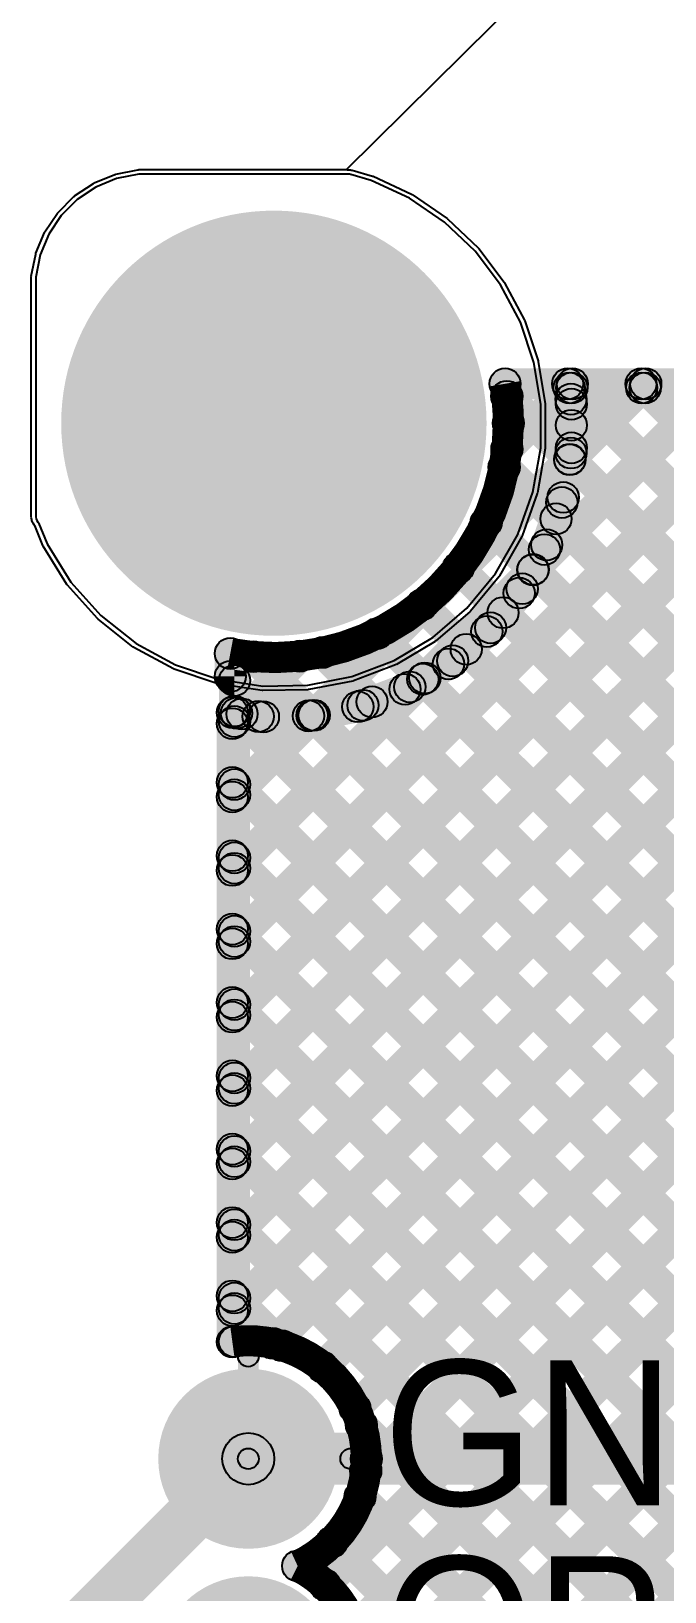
# Model space of a CAD drawing. Header units: millimetres. Extents: x 0 to 212, y 0 to 213.
# Drawn here: x -0.111 to 0.194, y 2.619 to 3.371 of the extents above; entities that cross this region are included whole.
import ezdxf

# ---------------------------------------------------------------- set-up
doc = ezdxf.new("R2010")
doc.units = ezdxf.units.MM
doc.header["$MEASUREMENT"] = 0
for name, color, linetype in [('BottomLayer', 5, 'Continuous'), ('BottomSolder', 6, 'Continuous'), ('PadHoleLayer', 156, 'Continuous'), ('TopLayer', 1, 'Continuous'), ('TopOverlay', 2, 'Continuous'), ('TopSolder', 216, 'Continuous'), ('ViaHoleLayer', 16, 'Continuous')]:
    doc.layers.add(name, color=color, linetype=linetype)

# ---------------------------------------------------------------- blocks, each defined once
blk = doc.blocks.new('HDR_M_1X3_B_7')
at = {"layer": 'BottomLayer'}
blk.add_hatch(color=5, dxfattribs=at).paths.add_polyline_path([(-0.13937, 0.03937), (-0.06063, 0.03937), (-0.06063, -0.03937), (-0.13937, -0.03937)])
h = blk.add_hatch(color=5, dxfattribs=at)
edge = h.paths.add_edge_path()
edge.add_arc((0, 0), 0.03937, 0, 360)
h = blk.add_hatch(color=5, dxfattribs=at)
edge = h.paths.add_edge_path()
edge.add_arc((0.1, 0), 0.03937, 0, 360)
at = {"layer": 'BottomSolder'}
blk.add_hatch(color=6, dxfattribs=at).paths.add_polyline_path([(-0.14337, 0.04337), (-0.05663, 0.04337), (-0.05663, -0.04337), (-0.14337, -0.04337)])
h = blk.add_hatch(color=6, dxfattribs=at)
edge = h.paths.add_edge_path()
edge.add_arc((0, 0), 0.04337, 0, 360)
h = blk.add_hatch(color=6, dxfattribs=at)
edge = h.paths.add_edge_path()
edge.add_arc((0.1, 0), 0.04337, 0, 360)
at = {"layer": 'PadHoleLayer'}
h = blk.add_hatch(color=156, dxfattribs=at)
edge = h.paths.add_edge_path()
edge.add_arc((-0.1, 0), 0.02008, 0, 360)
h = blk.add_hatch(color=156, dxfattribs=at)
edge = h.paths.add_edge_path()
edge.add_arc((0, 0), 0.02008, 0, 360)
h = blk.add_hatch(color=156, dxfattribs=at)
edge = h.paths.add_edge_path()
edge.add_arc((0.1, 0), 0.02008, 0, 360)
at = {"layer": 'TopLayer'}
blk.add_hatch(color=1, dxfattribs=at).paths.add_polyline_path([(-0.13937, 0.03937), (-0.06063, 0.03937), (-0.06063, -0.03937), (-0.13937, -0.03937)])
h = blk.add_hatch(color=1, dxfattribs=at)
edge = h.paths.add_edge_path()
edge.add_arc((0, 0), 0.03937, 0, 360)
h = blk.add_hatch(color=1, dxfattribs=at)
edge = h.paths.add_edge_path()
edge.add_arc((0.1, 0), 0.03937, 0, 360)
at = {"layer": 'TopSolder'}
blk.add_hatch(color=216, dxfattribs=at).paths.add_polyline_path([(-0.14337, 0.04337), (-0.05663, 0.04337), (-0.05663, -0.04337), (-0.14337, -0.04337)])
h = blk.add_hatch(color=216, dxfattribs=at)
edge = h.paths.add_edge_path()
edge.add_arc((0, 0), 0.04337, 0, 360)
h = blk.add_hatch(color=216, dxfattribs=at)
edge = h.paths.add_edge_path()
edge.add_arc((0.1, 0), 0.04337, 0, 360)

msp = doc.modelspace()

# ---------------------------------------------------------------- hatches: boundary and pattern name
at = {"layer": 'BottomLayer'}
h = msp.add_hatch(color=5, dxfattribs=at)
edge = h.paths.add_edge_path()
edge.add_arc((0.006, 3.182), 0.09843, 0, 360)
h = msp.add_hatch(color=5, dxfattribs=at)
edge = h.paths.add_edge_path()
edge.add_arc((0.00349, 3.262), 0.01181, 0, 360)
h = msp.add_hatch(color=5, dxfattribs=at)
edge = h.paths.add_edge_path()
edge.add_arc((-0.05234, 3.2368), 0.01181, 0, 360)
h = msp.add_hatch(color=5, dxfattribs=at)
edge = h.paths.add_edge_path()
edge.add_arc((0.0608, 3.24034), 0.01181, 0, 360)
for points in [[(-0.0077, 2.75011), (-0.0183, 2.76071), (0.42729, 3.2063), (0.43789, 3.1957)], [(-0.0077, 2.78546), (-0.0183, 2.79607), (0.39193, 3.2063), (0.40254, 3.1957)], [(-0.0077, 2.85617), (-0.0183, 2.86678), (0.32122, 3.2063), (0.33183, 3.1957)], [(-0.0077, 2.89153), (-0.0183, 2.90213), (0.28587, 3.2063), (0.29647, 3.1957)], [(-0.0077, 2.82082), (-0.0183, 2.83142), (0.35658, 3.2063), (0.36718, 3.1957)], [(-0.0077, 2.99759), (-0.0183, 3.0082), (0.1798, 3.2063), (0.19041, 3.1957)], [(-0.0077, 2.92688), (-0.0183, 2.93749), (0.25051, 3.2063), (0.26112, 3.1957)], [(-0.0077, 2.96224), (-0.0183, 2.97284), (0.21516, 3.2063), (0.22576, 3.1957)], [(0.01086, 2.73331), (0.00026, 2.74392), (0.46264, 3.2063), (0.47325, 3.1957)], [(0.03478, 2.72187), (0.02418, 2.73248), (0.498, 3.2063), (0.50861, 3.1957)], [(0.12353, 3.16418), (0.11293, 3.17478), (0.14445, 3.2063), (0.15505, 3.1957)], [(0.11732, 3.1935), (0.11732, 3.2085), (0.50572, 3.2085), (0.50572, 3.1935)], [(0.14218, 3.1957), (0.15279, 3.2063), (0.56696, 2.79214), (0.55635, 2.78153)], [(0.17754, 3.1957), (0.18815, 3.2063), (0.58463, 2.80982), (0.57403, 2.79921)], [(0.11288, 3.18965), (0.12348, 3.20026), (0.54928, 2.77446), (0.53867, 2.76386)], [(0.05035, 2.70208), (0.03974, 2.71269), (0.50865, 3.1816), (0.51926, 3.17099)], [(0.04982, 2.59549), (0.03921, 2.6061), (0.60899, 3.17588), (0.6196, 3.16527)], [(0.06509, 2.5047), (0.05449, 2.5153), (0.71387, 3.17469), (0.72447, 3.16408)], [(0.11162, 3.15555), (0.12223, 3.16615), (0.5316, 2.75678), (0.52099, 2.74618)], [(0.04994, 2.56025), (0.03933, 2.57086), (0.62829, 3.15982), (0.6389, 3.14921)], [(0.05555, 2.67193), (0.04494, 2.68254), (0.52659, 3.16418), (0.53719, 3.15358)], [(0.10045, 2.5047), (0.08984, 2.5153), (0.73475, 3.16022), (0.74536, 3.14961)], [(0.0359, 2.61692), (0.02529, 2.62753), (0.55438, 3.15661), (0.56498, 3.14601)], [(0.05284, 2.5278), (0.04223, 2.53841), (0.65754, 3.15372), (0.66815, 3.14311)], [(0.10298, 3.12884), (0.11359, 3.13944), (0.51392, 2.73911), (0.50332, 2.7285)], [(0.08951, 3.10695), (0.10012, 3.11756), (0.49625, 2.72143), (0.48564, 2.71082)], [(0.07199, 3.08912), (0.08259, 3.09973), (0.47857, 2.70375), (0.46796, 2.69314)], [(0.05043, 3.07532), (0.06104, 3.08592), (0.46089, 2.68607), (0.45028, 2.67547)], [(0.02416, 3.06624), (0.03477, 3.07684), (0.44321, 2.6684), (0.43261, 2.65779)], [(-0.0075, 3.06), (-0.0225, 3.06), (-0.0225, 3.07104), (-0.0075, 3.07104)], [(-0.0077, 3.03295), (-0.0183, 3.04355), (0.01322, 3.07507), (0.02382, 3.06447)], [(-0.00916, 3.0642), (0.00144, 3.07481), (0.42553, 2.65072), (0.41493, 2.64011)], [(-0.0055, 2.73948), (-0.0205, 2.73948), (-0.0205, 3.058), (-0.0055, 3.058)], [(-0.0183, 3.03799), (-0.0077, 3.04859), (0.40786, 2.63304), (0.39725, 2.62243)], [(-0.0183, 3.00263), (-0.0077, 3.01324), (0.39018, 2.61536), (0.37957, 2.60476)], [(-0.0183, 2.96728), (-0.0077, 2.97788), (0.3725, 2.59769), (0.36189, 2.58708)], [(-0.0183, 2.93192), (-0.0077, 2.94253), (0.35482, 2.58001), (0.34422, 2.5694)], [(-0.0183, 2.89657), (-0.0077, 2.90717), (0.33715, 2.56233), (0.32654, 2.55172)], [(-0.0183, 2.86121), (-0.0077, 2.87182), (0.31947, 2.54465), (0.30886, 2.53405)], [(-0.0183, 2.82586), (-0.0077, 2.83646), (0.30179, 2.52697), (0.29118, 2.51637)], [(-0.0183, 2.7905), (-0.0077, 2.80111), (0.27811, 2.5153), (0.2675, 2.5047)], [(-0.0183, 2.75515), (-0.0077, 2.76575), (0.01527, 2.74279), (0.00466, 2.73218)], [(-0.00133, 2.683), (-0.01133, 2.683), (-0.01133, 2.73237), (-0.00133, 2.73237)], [(0.04285, 2.69399), (0.05346, 2.7046), (0.24275, 2.5153), (0.23214, 2.5047)], [(-0.00633, 2.6705), (-0.00633, 2.6955), (0.391, 2.6955), (0.391, 2.6705)], [(-0.08116, 2.59049), (-0.09884, 2.60817), (-0.01517, 2.69184), (0.00251, 2.67416)], [(-0.00633, 2.678), (-0.00633, 2.688), (0.04304, 2.688), (0.04304, 2.678)], [(0.04218, 2.65931), (0.05279, 2.66991), (0.2074, 2.5153), (0.19679, 2.5047)], [(0.02861, 2.63752), (0.03922, 2.64812), (0.17204, 2.5153), (0.16143, 2.5047)]]:
    msp.add_hatch(color=5, dxfattribs=at).paths.add_polyline_path(points)
h = msp.add_hatch(color=5, dxfattribs=at)
edge = h.paths.add_edge_path()
edge.add_arc((0.11732, 3.201), 0.0075, 0, 360)
h = msp.add_hatch(color=5, dxfattribs=at)
edge = h.paths.add_edge_path()
edge.add_arc((0.11732, 3.201), 0.0075, 0, 360)
h = msp.add_hatch(color=5, dxfattribs=at)
edge = h.paths.add_edge_path()
edge.add_arc((0.14749, 3.201), 0.0075, 0, 360)
h = msp.add_hatch(color=5, dxfattribs=at)
edge = h.paths.add_edge_path()
edge.add_arc((0.14975, 3.201), 0.0075, 0, 360)
h = msp.add_hatch(color=5, dxfattribs=at)
edge = h.paths.add_edge_path()
edge.add_arc((0.18284, 3.201), 0.0075, 0, 360)
h = msp.add_hatch(color=5, dxfattribs=at)
edge = h.paths.add_edge_path()
edge.add_arc((0.1851, 3.201), 0.0075, 0, 360)
h = msp.add_hatch(color=5, dxfattribs=at)
edge = h.paths.add_edge_path()
edge.add_arc((0.086, 3.18451), 0.01181, 0, 360)
h = msp.add_hatch(color=5, dxfattribs=at)
edge = h.paths.add_edge_path()
edge.add_arc((0.11818, 3.19495), 0.0075, 0, 360)
h = msp.add_hatch(color=5, dxfattribs=at)
edge = h.paths.add_edge_path()
edge.add_arc((-0.074, 3.17949), 0.01181, 0, 360)
h = msp.add_hatch(color=5, dxfattribs=at)
edge = h.paths.add_edge_path()
edge.add_arc((0.11893, 3.182), 0.0075, 0, 360)
h = msp.add_hatch(color=5, dxfattribs=at)
edge = h.paths.add_edge_path()
edge.add_arc((0.11893, 3.182), 0.0075, 0, 360)
h = msp.add_hatch(color=5, dxfattribs=at)
edge = h.paths.add_edge_path()
edge.add_arc((0.11823, 3.16948), 0.0075, 0, 360)
h = msp.add_hatch(color=5, dxfattribs=at)
edge = h.paths.add_edge_path()
edge.add_arc((0.11693, 3.16085), 0.0075, 0, 360)
h = msp.add_hatch(color=5, dxfattribs=at)
edge = h.paths.add_edge_path()
edge.add_arc((0.06434, 3.1272), 0.01181, 0, 360)
h = msp.add_hatch(color=5, dxfattribs=at)
edge = h.paths.add_edge_path()
edge.add_arc((0.10828, 3.13414), 0.0075, 0, 360)
h = msp.add_hatch(color=5, dxfattribs=at)
edge = h.paths.add_edge_path()
edge.add_arc((-0.0488, 3.12366), 0.01181, 0, 360)
h = msp.add_hatch(color=5, dxfattribs=at)
edge = h.paths.add_edge_path()
edge.add_arc((0.00851, 3.102), 0.01181, 0, 360)
h = msp.add_hatch(color=5, dxfattribs=at)
edge = h.paths.add_edge_path()
edge.add_arc((0.09481, 3.11225), 0.0075, 0, 360)
h = msp.add_hatch(color=5, dxfattribs=at)
edge = h.paths.add_edge_path()
edge.add_arc((0.07729, 3.09442), 0.0075, 0, 360)
h = msp.add_hatch(color=5, dxfattribs=at)
edge = h.paths.add_edge_path()
edge.add_arc((0.05574, 3.08062), 0.0075, 0, 360)
h = msp.add_hatch(color=5, dxfattribs=at)
edge = h.paths.add_edge_path()
edge.add_arc((-0.015, 3.07104), 0.0075, 0, 360)
h = msp.add_hatch(color=5, dxfattribs=at)
edge = h.paths.add_edge_path()
edge.add_arc((-0.015, 3.07104), 0.0075, 0, 360)
h = msp.add_hatch(color=5, dxfattribs=at)
edge = h.paths.add_edge_path()
edge.add_arc((-0.00386, 3.06951), 0.0075, 0, 360)
h = msp.add_hatch(color=5, dxfattribs=at)
edge = h.paths.add_edge_path()
edge.add_arc((0.01852, 3.06977), 0.0075, 0, 360)
h = msp.add_hatch(color=5, dxfattribs=at)
edge = h.paths.add_edge_path()
edge.add_arc((0.02946, 3.07154), 0.0075, 0, 360)
h = msp.add_hatch(color=5, dxfattribs=at)
edge = h.paths.add_edge_path()
edge.add_arc((-0.015, 3.06), 0.0075, 0, 360)
h = msp.add_hatch(color=5, dxfattribs=at)
edge = h.paths.add_edge_path()
edge.add_arc((-0.015, 3.06), 0.0075, 0, 360)
h = msp.add_hatch(color=5, dxfattribs=at)
edge = h.paths.add_edge_path()
edge.add_arc((-0.013, 3.058), 0.0075, 0, 360)
h = msp.add_hatch(color=5, dxfattribs=at)
edge = h.paths.add_edge_path()
edge.add_arc((-0.013, 3.058), 0.0075, 0, 360)
h = msp.add_hatch(color=5, dxfattribs=at)
edge = h.paths.add_edge_path()
edge.add_arc((-0.013, 3.04329), 0.0075, 0, 360)
h = msp.add_hatch(color=5, dxfattribs=at)
edge = h.paths.add_edge_path()
edge.add_arc((-0.013, 3.03825), 0.0075, 0, 360)
h = msp.add_hatch(color=5, dxfattribs=at)
edge = h.paths.add_edge_path()
edge.add_arc((-0.013, 3.00794), 0.0075, 0, 360)
h = msp.add_hatch(color=5, dxfattribs=at)
edge = h.paths.add_edge_path()
edge.add_arc((-0.013, 3.0029), 0.0075, 0, 360)
h = msp.add_hatch(color=5, dxfattribs=at)
edge = h.paths.add_edge_path()
edge.add_arc((-0.013, 2.97258), 0.0075, 0, 360)
h = msp.add_hatch(color=5, dxfattribs=at)
edge = h.paths.add_edge_path()
edge.add_arc((-0.013, 2.96754), 0.0075, 0, 360)
h = msp.add_hatch(color=5, dxfattribs=at)
edge = h.paths.add_edge_path()
edge.add_arc((-0.013, 2.93722), 0.0075, 0, 360)
h = msp.add_hatch(color=5, dxfattribs=at)
edge = h.paths.add_edge_path()
edge.add_arc((-0.013, 2.93219), 0.0075, 0, 360)
h = msp.add_hatch(color=5, dxfattribs=at)
edge = h.paths.add_edge_path()
edge.add_arc((-0.013, 2.90187), 0.0075, 0, 360)
h = msp.add_hatch(color=5, dxfattribs=at)
edge = h.paths.add_edge_path()
edge.add_arc((-0.013, 2.89683), 0.0075, 0, 360)
h = msp.add_hatch(color=5, dxfattribs=at)
edge = h.paths.add_edge_path()
edge.add_arc((-0.013, 2.86651), 0.0075, 0, 360)
h = msp.add_hatch(color=5, dxfattribs=at)
edge = h.paths.add_edge_path()
edge.add_arc((-0.013, 2.86147), 0.0075, 0, 360)
h = msp.add_hatch(color=5, dxfattribs=at)
edge = h.paths.add_edge_path()
edge.add_arc((-0.013, 2.83116), 0.0075, 0, 360)
h = msp.add_hatch(color=5, dxfattribs=at)
edge = h.paths.add_edge_path()
edge.add_arc((-0.013, 2.82612), 0.0075, 0, 360)
h = msp.add_hatch(color=5, dxfattribs=at)
edge = h.paths.add_edge_path()
edge.add_arc((-0.013, 2.7958), 0.0075, 0, 360)
h = msp.add_hatch(color=5, dxfattribs=at)
edge = h.paths.add_edge_path()
edge.add_arc((-0.013, 2.79076), 0.0075, 0, 360)
h = msp.add_hatch(color=5, dxfattribs=at)
edge = h.paths.add_edge_path()
edge.add_arc((-0.013, 2.76045), 0.0075, 0, 360)
h = msp.add_hatch(color=5, dxfattribs=at)
edge = h.paths.add_edge_path()
edge.add_arc((-0.013, 2.75541), 0.0075, 0, 360)
h = msp.add_hatch(color=5, dxfattribs=at)
edge = h.paths.add_edge_path()
edge.add_arc((-0.013, 2.73948), 0.0075, 0, 360)
h = msp.add_hatch(color=5, dxfattribs=at)
edge = h.paths.add_edge_path()
edge.add_arc((-0.013, 2.73948), 0.0075, 0, 360)
h = msp.add_hatch(color=5, dxfattribs=at)
edge = h.paths.add_edge_path()
edge.add_arc((0.00556, 2.73861), 0.0075, 0, 360)
h = msp.add_hatch(color=5, dxfattribs=at)
edge = h.paths.add_edge_path()
edge.add_arc((0.00996, 2.73749), 0.0075, 0, 360)
h = msp.add_hatch(color=5, dxfattribs=at)
edge = h.paths.add_edge_path()
edge.add_arc((-0.00633, 2.73237), 0.005, 0, 360)
h = msp.add_hatch(color=5, dxfattribs=at)
edge = h.paths.add_edge_path()
edge.add_arc((0.02948, 2.72718), 0.0075, 0, 360)
h = msp.add_hatch(color=5, dxfattribs=at)
edge = h.paths.add_edge_path()
edge.add_arc((0.04504, 2.70739), 0.0075, 0, 360)
h = msp.add_hatch(color=5, dxfattribs=at)
edge = h.paths.add_edge_path()
edge.add_arc((0.04815, 2.69929), 0.0075, 0, 360)
h = msp.add_hatch(color=5, dxfattribs=at)
edge = h.paths.add_edge_path()
edge.add_arc((-0.00633, 2.683), 0.0125, 0, 360)
h = msp.add_hatch(color=5, dxfattribs=at)
edge = h.paths.add_edge_path()
edge.add_arc((-0.00633, 2.683), 0.0125, 0, 360)
h = msp.add_hatch(color=5, dxfattribs=at)
edge = h.paths.add_edge_path()
edge.add_arc((-0.00633, 2.683), 0.005, 0, 360)
h = msp.add_hatch(color=5, dxfattribs=at)
edge = h.paths.add_edge_path()
edge.add_arc((-0.00633, 2.683), 0.005, 0, 360)
h = msp.add_hatch(color=5, dxfattribs=at)
edge = h.paths.add_edge_path()
edge.add_arc((0.04304, 2.683), 0.005, 0, 360)
h = msp.add_hatch(color=5, dxfattribs=at)
edge = h.paths.add_edge_path()
edge.add_arc((0.05024, 2.67723), 0.0075, 0, 360)
h = msp.add_hatch(color=5, dxfattribs=at)
edge = h.paths.add_edge_path()
edge.add_arc((0.05054, 2.683), 0.0075, 0, 360)
h = msp.add_hatch(color=5, dxfattribs=at)
edge = h.paths.add_edge_path()
edge.add_arc((0.05054, 2.683), 0.0075, 0, 360)
h = msp.add_hatch(color=5, dxfattribs=at)
edge = h.paths.add_edge_path()
edge.add_arc((0.04748, 2.66461), 0.0075, 0, 360)
h = msp.add_hatch(color=5, dxfattribs=at)
edge = h.paths.add_edge_path()
edge.add_arc((0.03392, 2.64282), 0.0075, 0, 360)
h = msp.add_hatch(color=5, dxfattribs=at)
edge = h.paths.add_edge_path()
edge.add_arc((0.01744, 2.63134), 0.0075, 0, 360)
h = msp.add_hatch(color=5, dxfattribs=at)
edge = h.paths.add_edge_path()
edge.add_arc((0.01744, 2.63134), 0.0075, 0, 360)
h = msp.add_hatch(color=5, dxfattribs=at)
edge = h.paths.add_edge_path()
edge.add_arc((0.03059, 2.62222), 0.0075, 0, 360)
at = {"layer": 'BottomSolder'}
h = msp.add_hatch(color=6, dxfattribs=at)
edge = h.paths.add_edge_path()
edge.add_arc((0.006, 3.182), 0.10243, 0, 360)
at = {"layer": 'PadHoleLayer'}
h = msp.add_hatch(color=156, dxfattribs=at)
edge = h.paths.add_edge_path()
edge.add_arc((0.006, 3.182), 0.06102, 0, 360)
at = {"layer": 'TopLayer'}
h = msp.add_hatch(color=1, dxfattribs=at)
edge = h.paths.add_edge_path()
edge.add_arc((0.006, 3.182), 0.09843, 0, 360)
h = msp.add_hatch(color=1, dxfattribs=at)
edge = h.paths.add_edge_path()
edge.add_arc((0.00349, 3.262), 0.01181, 0, 360)
h = msp.add_hatch(color=1, dxfattribs=at)
edge = h.paths.add_edge_path()
edge.add_arc((-0.05234, 3.2368), 0.01181, 0, 360)
h = msp.add_hatch(color=1, dxfattribs=at)
edge = h.paths.add_edge_path()
edge.add_arc((0.0608, 3.24034), 0.01181, 0, 360)
for points in [[(-0.0087, 2.81982), (-0.0193, 2.83042), (0.35458, 3.2043), (0.36518, 3.1937)], [(-0.0087, 2.85517), (-0.0193, 2.86578), (0.31922, 3.2043), (0.32983, 3.1937)], [(-0.0087, 2.89053), (-0.0193, 2.90113), (0.28387, 3.2043), (0.29447, 3.1937)], [(-0.0087, 2.92588), (-0.0193, 2.93649), (0.24851, 3.2043), (0.25912, 3.1937)], [(-0.0087, 2.74911), (-0.0193, 2.75971), (0.42529, 3.2043), (0.43589, 3.1937)], [(-0.0087, 2.78446), (-0.0193, 2.79507), (0.38993, 3.2043), (0.40054, 3.1937)], [(0.01086, 2.73331), (0.00026, 2.74392), (0.46064, 3.2043), (0.47125, 3.1937)], [(0.03478, 2.72187), (0.02418, 2.73248), (0.496, 3.2043), (0.50661, 3.1937)], [(0.13603, 3.10597), (0.12542, 3.11657), (0.21316, 3.2043), (0.22376, 3.1937)], [(0.15381, 3.1591), (0.1432, 3.1697), (0.1778, 3.2043), (0.18841, 3.1937)], [(0.14418, 3.1937), (0.15479, 3.2043), (0.80246, 2.55664), (0.79185, 2.54603)], [(0.1482, 3.1915), (0.1482, 3.2065), (0.50591, 3.2065), (0.50591, 3.1915)], [(0.17954, 3.1937), (0.19015, 3.2043), (0.82013, 2.57432), (0.80953, 2.56371)], [(0.1408, 3.19779), (0.15561, 3.20021), (0.15649, 3.19478), (0.14169, 3.19236)], [(0.15679, 3.181), (0.14179, 3.181), (0.14179, 3.19119), (0.15679, 3.19119)], [(0.05035, 2.70208), (0.03974, 2.71269), (0.50865, 3.1816), (0.51926, 3.17099)], [(0.15679, 3.17016), (0.14179, 3.17016), (0.14179, 3.181), (0.15679, 3.181)], [(0.15274, 3.14498), (0.13796, 3.14755), (0.14168, 3.16891), (0.15646, 3.16634)], [(0.14324, 3.15929), (0.15384, 3.1699), (0.78478, 2.53896), (0.77417, 2.52836)], [(0.05555, 2.67193), (0.04494, 2.68254), (0.52659, 3.16418), (0.53719, 3.15358)], [(0.14443, 3.12087), (0.13032, 3.12594), (0.13764, 3.14634), (0.15176, 3.14127)], [(0.13656, 3.13061), (0.14717, 3.14122), (0.7671, 2.52128), (0.75649, 2.51068)], [(0.0359, 2.61692), (0.02529, 2.62753), (0.52712, 3.12936), (0.53773, 3.11876)], [(0.13212, 3.09854), (0.11908, 3.10595), (0.12979, 3.1248), (0.14283, 3.11738)], [(0.12558, 3.10624), (0.13619, 3.11684), (0.74942, 2.50361), (0.73882, 2.493)], [(0.11616, 3.07865), (0.10458, 3.08819), (0.11837, 3.10492), (0.12994, 3.09538)], [(0.05903, 2.6047), (0.04842, 2.6153), (0.52712, 3.09401), (0.53773, 3.0834)], [(0.11106, 3.0854), (0.12167, 3.096), (0.73175, 2.48593), (0.72114, 2.47532)], [(0.09702, 3.06179), (0.08725, 3.07317), (0.1037, 3.08729), (0.11347, 3.07591)], [(0.09334, 3.06777), (0.10395, 3.07837), (0.71407, 2.46825), (0.70346, 2.45764)], [(0.07528, 3.04846), (0.0676, 3.06135), (0.08623, 3.07244), (0.0939, 3.05955)], [(-0.0087, 2.96124), (-0.0193, 2.97184), (0.07337, 3.06452), (0.08398, 3.05391)], [(0.05157, 3.03906), (0.04622, 3.05308), (0.06647, 3.06081), (0.07182, 3.04679)], [(0.07241, 3.05334), (0.08302, 3.06395), (0.69639, 2.45057), (0.68578, 2.43997)], [(0.09438, 2.6047), (0.08377, 2.6153), (0.52943, 3.06096), (0.54004, 3.05035)], [(-0.0087, 3.03195), (-0.0193, 3.04255), (-0.01466, 3.04719), (-0.00406, 3.03659)], [(-0.0087, 2.99659), (-0.0193, 3.0072), (0.02007, 3.04657), (0.03068, 3.03596)], [(-0.01731, 3.03699), (-0.0067, 3.0476), (0.64336, 2.39754), (0.63275, 2.38693)], [(-0.01514, 3.03519), (-0.01286, 3.05002), (-0.00044, 3.04811), (-0.00271, 3.03328)], [(0.00111, 3.03303), (0.00081, 3.04802), (0.02249, 3.04846), (0.02279, 3.03346)], [(0.01911, 3.03593), (0.02972, 3.04654), (0.66103, 2.41522), (0.65043, 2.40461)], [(0.0266, 3.03387), (0.02374, 3.04859), (0.04502, 3.05273), (0.04788, 3.03801)], [(0.04796, 3.04243), (0.05857, 3.05304), (0.67871, 2.4329), (0.66811, 2.42229)], [(-0.0065, 2.73935), (-0.0215, 2.73935), (-0.0215, 3.0426), (-0.0065, 3.0426)], [(0.12974, 2.6047), (0.11913, 2.6153), (0.54582, 3.04199), (0.55643, 3.03139)], [(0.16509, 2.6047), (0.15449, 2.6153), (0.5635, 3.02432), (0.57411, 3.01371)], [(-0.0193, 3.00363), (-0.0087, 3.01424), (0.62568, 2.37986), (0.61507, 2.36926)], [(0.19566, 2.59991), (0.18505, 2.61051), (0.58118, 3.00664), (0.59178, 2.99603)], [(-0.0193, 2.96828), (-0.0087, 2.97888), (0.60986, 2.36033), (0.59925, 2.34972)], [(-0.0193, 2.93292), (-0.0087, 2.94353), (0.65551, 2.27932), (0.6449, 2.26871)], [(-0.0193, 2.89757), (-0.0087, 2.90817), (1.20864, 1.69083), (1.19804, 1.68022)], [(-0.0193, 2.86221), (-0.0087, 2.87282), (1.22797, 1.63615), (1.21737, 1.62554)], [(-0.0193, 2.82686), (-0.0087, 2.83746), (1.21425, 1.61451), (1.20365, 1.6039)], [(-0.0193, 2.7915), (-0.0087, 2.80211), (0.17811, 2.6153), (0.1675, 2.6047)], [(-0.0193, 2.75615), (-0.0087, 2.76675), (0.01527, 2.74279), (0.00466, 2.73218)], [(-0.00133, 2.683), (-0.01133, 2.683), (-0.01133, 2.73237), (-0.00133, 2.73237)], [(0.04285, 2.69399), (0.05346, 2.7046), (0.14275, 2.6153), (0.13214, 2.6047)], [(-0.00633, 2.678), (-0.00633, 2.688), (0.04304, 2.688), (0.04304, 2.678)], [(0.04218, 2.65931), (0.05279, 2.66991), (0.1074, 2.6153), (0.09679, 2.6047)], [(0.02861, 2.63752), (0.03922, 2.64812), (0.07204, 2.6153), (0.06143, 2.6047)]]:
    msp.add_hatch(color=1, dxfattribs=at).paths.add_polyline_path(points)
h = msp.add_hatch(color=1, dxfattribs=at)
edge = h.paths.add_edge_path()
edge.add_arc((0.1482, 3.199), 0.0075, 0, 360)
h = msp.add_hatch(color=1, dxfattribs=at)
edge = h.paths.add_edge_path()
edge.add_arc((0.1482, 3.199), 0.0075, 0, 360)
h = msp.add_hatch(color=1, dxfattribs=at)
edge = h.paths.add_edge_path()
edge.add_arc((0.14949, 3.199), 0.0075, 0, 360)
h = msp.add_hatch(color=1, dxfattribs=at)
edge = h.paths.add_edge_path()
edge.add_arc((0.1831, 3.199), 0.0075, 0, 360)
h = msp.add_hatch(color=1, dxfattribs=at)
edge = h.paths.add_edge_path()
edge.add_arc((0.18484, 3.199), 0.0075, 0, 360)
h = msp.add_hatch(color=1, dxfattribs=at)
edge = h.paths.add_edge_path()
edge.add_arc((0.086, 3.18451), 0.01181, 0, 360)
h = msp.add_hatch(color=1, dxfattribs=at)
edge = h.paths.add_edge_path()
edge.add_arc((0.14909, 3.19357), 0.0075, 0, 360)
h = msp.add_hatch(color=1, dxfattribs=at)
edge = h.paths.add_edge_path()
edge.add_arc((0.14929, 3.19119), 0.0075, 0, 360)
h = msp.add_hatch(color=1, dxfattribs=at)
edge = h.paths.add_edge_path()
edge.add_arc((-0.074, 3.17949), 0.01181, 0, 360)
h = msp.add_hatch(color=1, dxfattribs=at)
edge = h.paths.add_edge_path()
edge.add_arc((0.14929, 3.181), 0.0075, 0, 360)
h = msp.add_hatch(color=1, dxfattribs=at)
edge = h.paths.add_edge_path()
edge.add_arc((0.14929, 3.181), 0.0075, 0, 360)
h = msp.add_hatch(color=1, dxfattribs=at)
edge = h.paths.add_edge_path()
edge.add_arc((0.14907, 3.16763), 0.0075, 0, 360)
h = msp.add_hatch(color=1, dxfattribs=at)
edge = h.paths.add_edge_path()
edge.add_arc((0.14929, 3.17016), 0.0075, 0, 360)
h = msp.add_hatch(color=1, dxfattribs=at)
edge = h.paths.add_edge_path()
edge.add_arc((0.14851, 3.1644), 0.0075, 0, 360)
h = msp.add_hatch(color=1, dxfattribs=at)
edge = h.paths.add_edge_path()
edge.add_arc((0.14854, 3.16459), 0.0075, 0, 360)
h = msp.add_hatch(color=1, dxfattribs=at)
edge = h.paths.add_edge_path()
edge.add_arc((0.1447, 3.14381), 0.0075, 0, 360)
h = msp.add_hatch(color=1, dxfattribs=at)
edge = h.paths.add_edge_path()
edge.add_arc((0.14535, 3.14627), 0.0075, 0, 360)
h = msp.add_hatch(color=1, dxfattribs=at)
edge = h.paths.add_edge_path()
edge.add_arc((0.14187, 3.13591), 0.0075, 0, 360)
h = msp.add_hatch(color=1, dxfattribs=at)
edge = h.paths.add_edge_path()
edge.add_arc((0.06434, 3.1272), 0.01181, 0, 360)
h = msp.add_hatch(color=1, dxfattribs=at)
edge = h.paths.add_edge_path()
edge.add_arc((-0.0488, 3.12366), 0.01181, 0, 360)
h = msp.add_hatch(color=1, dxfattribs=at)
edge = h.paths.add_edge_path()
edge.add_arc((0.13631, 3.12109), 0.0075, 0, 360)
h = msp.add_hatch(color=1, dxfattribs=at)
edge = h.paths.add_edge_path()
edge.add_arc((0.13737, 3.1234), 0.0075, 0, 360)
h = msp.add_hatch(color=1, dxfattribs=at)
edge = h.paths.add_edge_path()
edge.add_arc((0.00851, 3.102), 0.01181, 0, 360)
h = msp.add_hatch(color=1, dxfattribs=at)
edge = h.paths.add_edge_path()
edge.add_arc((0.13073, 3.11127), 0.0075, 0, 360)
h = msp.add_hatch(color=1, dxfattribs=at)
edge = h.paths.add_edge_path()
edge.add_arc((0.13088, 3.11154), 0.0075, 0, 360)
h = msp.add_hatch(color=1, dxfattribs=at)
edge = h.paths.add_edge_path()
edge.add_arc((0.12415, 3.10015), 0.0075, 0, 360)
h = msp.add_hatch(color=1, dxfattribs=at)
edge = h.paths.add_edge_path()
edge.add_arc((0.1256, 3.10224), 0.0075, 0, 360)
h = msp.add_hatch(color=1, dxfattribs=at)
edge = h.paths.add_edge_path()
edge.add_arc((0.11637, 3.0907), 0.0075, 0, 360)
h = msp.add_hatch(color=1, dxfattribs=at)
edge = h.paths.add_edge_path()
edge.add_arc((0.11037, 3.08342), 0.0075, 0, 360)
h = msp.add_hatch(color=1, dxfattribs=at)
edge = h.paths.add_edge_path()
edge.add_arc((0.10859, 3.0816), 0.0075, 0, 360)
h = msp.add_hatch(color=1, dxfattribs=at)
edge = h.paths.add_edge_path()
edge.add_arc((0.09864, 3.07307), 0.0075, 0, 360)
h = msp.add_hatch(color=1, dxfattribs=at)
edge = h.paths.add_edge_path()
edge.add_arc((0.09007, 3.066), 0.0075, 0, 360)
h = msp.add_hatch(color=1, dxfattribs=at)
edge = h.paths.add_edge_path()
edge.add_arc((0.09213, 3.06748), 0.0075, 0, 360)
h = msp.add_hatch(color=1, dxfattribs=at)
edge = h.paths.add_edge_path()
edge.add_arc((0.06915, 3.0538), 0.0075, 0, 360)
h = msp.add_hatch(color=1, dxfattribs=at)
edge = h.paths.add_edge_path()
edge.add_arc((0.07144, 3.05491), 0.0075, 0, 360)
h = msp.add_hatch(color=1, dxfattribs=at)
edge = h.paths.add_edge_path()
edge.add_arc((0.07771, 3.05864), 0.0075, 0, 360)
h = msp.add_hatch(color=1, dxfattribs=at)
edge = h.paths.add_edge_path()
edge.add_arc((0.07868, 3.05922), 0.0075, 0, 360)
h = msp.add_hatch(color=1, dxfattribs=at)
edge = h.paths.add_edge_path()
edge.add_arc((0.0489, 3.04607), 0.0075, 0, 360)
h = msp.add_hatch(color=1, dxfattribs=at)
edge = h.paths.add_edge_path()
edge.add_arc((0.05326, 3.04774), 0.0075, 0, 360)
h = msp.add_hatch(color=1, dxfattribs=at)
edge = h.paths.add_edge_path()
edge.add_arc((-0.014, 3.0426), 0.0075, 0, 360)
h = msp.add_hatch(color=1, dxfattribs=at)
edge = h.paths.add_edge_path()
edge.add_arc((-0.014, 3.0426), 0.0075, 0, 360)
h = msp.add_hatch(color=1, dxfattribs=at)
edge = h.paths.add_edge_path()
edge.add_arc((-0.01201, 3.0423), 0.0075, 0, 360)
h = msp.add_hatch(color=1, dxfattribs=at)
edge = h.paths.add_edge_path()
edge.add_arc((-0.00936, 3.04189), 0.0075, 0, 360)
h = msp.add_hatch(color=1, dxfattribs=at)
edge = h.paths.add_edge_path()
edge.add_arc((-0.00158, 3.04069), 0.0075, 0, 360)
h = msp.add_hatch(color=1, dxfattribs=at)
edge = h.paths.add_edge_path()
edge.add_arc((0.00096, 3.04053), 0.0075, 0, 360)
h = msp.add_hatch(color=1, dxfattribs=at)
edge = h.paths.add_edge_path()
edge.add_arc((0.02264, 3.04096), 0.0075, 0, 360)
h = msp.add_hatch(color=1, dxfattribs=at)
edge = h.paths.add_edge_path()
edge.add_arc((0.02441, 3.04123), 0.0075, 0, 360)
h = msp.add_hatch(color=1, dxfattribs=at)
edge = h.paths.add_edge_path()
edge.add_arc((0.02517, 3.04123), 0.0075, 0, 360)
h = msp.add_hatch(color=1, dxfattribs=at)
edge = h.paths.add_edge_path()
edge.add_arc((0.02537, 3.04127), 0.0075, 0, 360)
h = msp.add_hatch(color=1, dxfattribs=at)
edge = h.paths.add_edge_path()
edge.add_arc((0.04645, 3.04537), 0.0075, 0, 360)
h = msp.add_hatch(color=1, dxfattribs=at)
edge = h.paths.add_edge_path()
edge.add_arc((-0.014, 3.03725), 0.0075, 0, 360)
h = msp.add_hatch(color=1, dxfattribs=at)
edge = h.paths.add_edge_path()
edge.add_arc((-0.014, 3.00894), 0.0075, 0, 360)
h = msp.add_hatch(color=1, dxfattribs=at)
edge = h.paths.add_edge_path()
edge.add_arc((-0.014, 3.0019), 0.0075, 0, 360)
h = msp.add_hatch(color=1, dxfattribs=at)
edge = h.paths.add_edge_path()
edge.add_arc((-0.014, 2.97358), 0.0075, 0, 360)
h = msp.add_hatch(color=1, dxfattribs=at)
edge = h.paths.add_edge_path()
edge.add_arc((-0.014, 2.96654), 0.0075, 0, 360)
h = msp.add_hatch(color=1, dxfattribs=at)
edge = h.paths.add_edge_path()
edge.add_arc((-0.014, 2.93822), 0.0075, 0, 360)
h = msp.add_hatch(color=1, dxfattribs=at)
edge = h.paths.add_edge_path()
edge.add_arc((-0.014, 2.93119), 0.0075, 0, 360)
h = msp.add_hatch(color=1, dxfattribs=at)
edge = h.paths.add_edge_path()
edge.add_arc((-0.014, 2.90287), 0.0075, 0, 360)
h = msp.add_hatch(color=1, dxfattribs=at)
edge = h.paths.add_edge_path()
edge.add_arc((-0.014, 2.89583), 0.0075, 0, 360)
h = msp.add_hatch(color=1, dxfattribs=at)
edge = h.paths.add_edge_path()
edge.add_arc((-0.014, 2.86751), 0.0075, 0, 360)
h = msp.add_hatch(color=1, dxfattribs=at)
edge = h.paths.add_edge_path()
edge.add_arc((-0.014, 2.86047), 0.0075, 0, 360)
h = msp.add_hatch(color=1, dxfattribs=at)
edge = h.paths.add_edge_path()
edge.add_arc((-0.014, 2.83216), 0.0075, 0, 360)
h = msp.add_hatch(color=1, dxfattribs=at)
edge = h.paths.add_edge_path()
edge.add_arc((-0.014, 2.82512), 0.0075, 0, 360)
h = msp.add_hatch(color=1, dxfattribs=at)
edge = h.paths.add_edge_path()
edge.add_arc((-0.014, 2.7968), 0.0075, 0, 360)
h = msp.add_hatch(color=1, dxfattribs=at)
edge = h.paths.add_edge_path()
edge.add_arc((-0.014, 2.78976), 0.0075, 0, 360)
h = msp.add_hatch(color=1, dxfattribs=at)
edge = h.paths.add_edge_path()
edge.add_arc((-0.014, 2.76145), 0.0075, 0, 360)
h = msp.add_hatch(color=1, dxfattribs=at)
edge = h.paths.add_edge_path()
edge.add_arc((-0.014, 2.75441), 0.0075, 0, 360)
h = msp.add_hatch(color=1, dxfattribs=at)
edge = h.paths.add_edge_path()
edge.add_arc((-0.014, 2.73935), 0.0075, 0, 360)
h = msp.add_hatch(color=1, dxfattribs=at)
edge = h.paths.add_edge_path()
edge.add_arc((-0.014, 2.73935), 0.0075, 0, 360)
h = msp.add_hatch(color=1, dxfattribs=at)
edge = h.paths.add_edge_path()
edge.add_arc((0.00556, 2.73861), 0.0075, 0, 360)
h = msp.add_hatch(color=1, dxfattribs=at)
edge = h.paths.add_edge_path()
edge.add_arc((0.00996, 2.73749), 0.0075, 0, 360)
h = msp.add_hatch(color=1, dxfattribs=at)
edge = h.paths.add_edge_path()
edge.add_arc((-0.00633, 2.73237), 0.005, 0, 360)
h = msp.add_hatch(color=1, dxfattribs=at)
edge = h.paths.add_edge_path()
edge.add_arc((0.02948, 2.72718), 0.0075, 0, 360)
h = msp.add_hatch(color=1, dxfattribs=at)
edge = h.paths.add_edge_path()
edge.add_arc((0.04504, 2.70739), 0.0075, 0, 360)
h = msp.add_hatch(color=1, dxfattribs=at)
edge = h.paths.add_edge_path()
edge.add_arc((0.04815, 2.69929), 0.0075, 0, 360)
h = msp.add_hatch(color=1, dxfattribs=at)
edge = h.paths.add_edge_path()
edge.add_arc((-0.00633, 2.683), 0.005, 0, 360)
h = msp.add_hatch(color=1, dxfattribs=at)
edge = h.paths.add_edge_path()
edge.add_arc((-0.00633, 2.683), 0.005, 0, 360)
h = msp.add_hatch(color=1, dxfattribs=at)
edge = h.paths.add_edge_path()
edge.add_arc((0.04304, 2.683), 0.005, 0, 360)
h = msp.add_hatch(color=1, dxfattribs=at)
edge = h.paths.add_edge_path()
edge.add_arc((0.05024, 2.67723), 0.0075, 0, 360)
h = msp.add_hatch(color=1, dxfattribs=at)
edge = h.paths.add_edge_path()
edge.add_arc((0.05054, 2.683), 0.0075, 0, 360)
h = msp.add_hatch(color=1, dxfattribs=at)
edge = h.paths.add_edge_path()
edge.add_arc((0.05054, 2.683), 0.0075, 0, 360)
h = msp.add_hatch(color=1, dxfattribs=at)
edge = h.paths.add_edge_path()
edge.add_arc((0.04748, 2.66461), 0.0075, 0, 360)
h = msp.add_hatch(color=1, dxfattribs=at)
edge = h.paths.add_edge_path()
edge.add_arc((0.03392, 2.64282), 0.0075, 0, 360)
h = msp.add_hatch(color=1, dxfattribs=at)
edge = h.paths.add_edge_path()
edge.add_arc((0.01744, 2.63134), 0.0075, 0, 360)
h = msp.add_hatch(color=1, dxfattribs=at)
edge = h.paths.add_edge_path()
edge.add_arc((0.01744, 2.63134), 0.0075, 0, 360)
h = msp.add_hatch(color=1, dxfattribs=at)
edge = h.paths.add_edge_path()
edge.add_arc((0.03059, 2.62222), 0.0075, 0, 360)
at = {"layer": 'TopSolder'}
h = msp.add_hatch(color=216, dxfattribs=at)
edge = h.paths.add_edge_path()
edge.add_arc((0.006, 3.182), 0.10243, 0, 360)
at = {"layer": 'ViaHoleLayer'}
h = msp.add_hatch(color=16, dxfattribs=at)
edge = h.paths.add_edge_path()
edge.add_arc((0.00349, 3.262), 0.00591, 0, 360)
h = msp.add_hatch(color=16, dxfattribs=at)
edge = h.paths.add_edge_path()
edge.add_arc((-0.05234, 3.2368), 0.00591, 0, 360)
h = msp.add_hatch(color=16, dxfattribs=at)
edge = h.paths.add_edge_path()
edge.add_arc((0.0608, 3.24034), 0.00591, 0, 360)
h = msp.add_hatch(color=16, dxfattribs=at)
edge = h.paths.add_edge_path()
edge.add_arc((0.086, 3.18451), 0.00591, 0, 360)
h = msp.add_hatch(color=16, dxfattribs=at)
edge = h.paths.add_edge_path()
edge.add_arc((-0.074, 3.17949), 0.00591, 0, 360)
h = msp.add_hatch(color=16, dxfattribs=at)
edge = h.paths.add_edge_path()
edge.add_arc((-0.0488, 3.12366), 0.00591, 0, 360)
h = msp.add_hatch(color=16, dxfattribs=at)
edge = h.paths.add_edge_path()
edge.add_arc((0.06434, 3.1272), 0.00591, 0, 360)
h = msp.add_hatch(color=16, dxfattribs=at)
edge = h.paths.add_edge_path()
edge.add_arc((0.00851, 3.102), 0.00591, 0, 360)

# ---------------------------------------------------------------- linework, layer by layer
at = {"layer": 'BottomLayer', "const_width": 0.015}
for points in [[(0.11732, 3.201, -0.042289), (0.11893, 3.182)], [(0.11893, 3.182, -0.470124), (-0.015, 3.07104)], [(-0.013, 3.058, -0.414214), (-0.015, 3.06)], [(-0.013, 2.73948, -0.449069), (0.05054, 2.683)], [(0.05054, 2.683, -0.292827), (0.01744, 2.63134)], [(0.01744, 2.63134, -0.285841), (0.04754, 2.583)]]:
    msp.add_lwpolyline(points, format="xyb", dxfattribs=at)
at = {"layer": 'BottomLayer'}
for centre, radius in [((0.11732, 3.201), 0.0075), ((0.11732, 3.201), 0.0075), ((0.14749, 3.201), 0.0075), ((0.14975, 3.201), 0.0075), ((0.18284, 3.201), 0.0075), ((0.1851, 3.201), 0.0075), ((0.11818, 3.19495), 0.0075), ((0.11893, 3.182), 0.0075), ((0.11893, 3.182), 0.0075), ((0.11823, 3.16948), 0.0075), ((0.11693, 3.16085), 0.0075), ((0.10828, 3.13414), 0.0075), ((0.09481, 3.11225), 0.0075), ((0.07729, 3.09442), 0.0075), ((0.05574, 3.08062), 0.0075), ((-0.015, 3.07104), 0.0075), ((-0.015, 3.07104), 0.0075), ((-0.00386, 3.06951), 0.0075), ((0.01852, 3.06977), 0.0075), ((0.02946, 3.07154), 0.0075), ((-0.015, 3.06), 0.0075), ((-0.015, 3.06), 0.0075), ((-0.013, 3.058), 0.0075), ((-0.013, 3.058), 0.0075), ((-0.013, 3.04329), 0.0075), ((-0.013, 3.03825), 0.0075), ((-0.013, 3.00794), 0.0075), ((-0.013, 3.0029), 0.0075), ((-0.013, 2.97258), 0.0075), ((-0.013, 2.96754), 0.0075), ((-0.013, 2.93722), 0.0075), ((-0.013, 2.93219), 0.0075), ((-0.013, 2.90187), 0.0075), ((-0.013, 2.89683), 0.0075), ((-0.013, 2.86651), 0.0075), ((-0.013, 2.86147), 0.0075), ((-0.013, 2.83116), 0.0075), ((-0.013, 2.82612), 0.0075), ((-0.013, 2.7958), 0.0075), ((-0.013, 2.79076), 0.0075), ((-0.013, 2.76045), 0.0075), ((-0.013, 2.75541), 0.0075), ((-0.013, 2.73948), 0.0075), ((-0.013, 2.73948), 0.0075), ((0.00556, 2.73861), 0.0075), ((0.00996, 2.73749), 0.0075), ((-0.00633, 2.73237), 0.005), ((0.02948, 2.72718), 0.0075), ((0.04504, 2.70739), 0.0075), ((0.04815, 2.69929), 0.0075), ((-0.00633, 2.683), 0.0125), ((-0.00633, 2.683), 0.0125), ((-0.00633, 2.683), 0.005), ((-0.00633, 2.683), 0.005), ((0.04304, 2.683), 0.005), ((0.05024, 2.67723), 0.0075), ((0.05054, 2.683), 0.0075), ((0.05054, 2.683), 0.0075), ((0.04748, 2.66461), 0.0075), ((0.03392, 2.64282), 0.0075), ((0.01744, 2.63134), 0.0075), ((0.01744, 2.63134), 0.0075), ((0.03059, 2.62222), 0.0075)]:
    msp.add_circle(centre, radius, dxfattribs=at)
at = {"layer": 'TopLayer'}
for p, q in [((-0.05911, 3.30202), (-0.06974, 3.2999)), ((-0.05369, 3.30202), (-0.05911, 3.30202)), ((0.04067, 3.30202), (-0.05369, 3.30202)), ((0.04076, 3.30202), (0.04067, 3.30202)), ((0.04067, 3.30202), (0.04067, 3.30202)), ((0.04093, 3.30201), (0.04076, 3.30202)), ((0.04111, 3.302), (0.04093, 3.30201)), ((0.04128, 3.30198), (0.04111, 3.302)), ((0.04137, 3.30197), (0.04128, 3.30198)), ((0.04158, 3.30198), (0.04137, 3.30197)), ((0.04137, 3.30197), (0.04137, 3.30197)), ((0.04201, 3.30197), (0.04158, 3.30198)), ((0.04244, 3.30193), (0.04201, 3.30197)), ((0.04286, 3.30185), (0.04244, 3.30193)), ((0.04307, 3.30179), (0.04286, 3.30185)), ((0.05287, 3.29902), (0.04307, 3.30179)), ((-0.07975, 3.29575), (-0.08876, 3.28973)), ((-0.06974, 3.2999), (-0.07975, 3.29575)), ((0.07133, 3.2904), (0.05287, 3.29902)), ((-0.08876, 3.28973), (-0.09642, 3.28207)), ((0.08816, 3.27892), (0.07133, 3.2904)), ((-0.09642, 3.28207), (-0.10244, 3.27306)), ((0.10292, 3.26487), (0.08816, 3.27892)), ((-0.10244, 3.27306), (-0.10659, 3.26305)), ((0.11521, 3.24862), (0.10292, 3.26487)), ((-0.10659, 3.26305), (-0.1087, 3.25242)), ((-0.1087, 3.25242), (-0.1087, 3.247)), ((0.12473, 3.23061), (0.11521, 3.24862)), ((-0.1087, 3.247), (-0.1087, 3.247)), ((-0.1087, 3.247), (-0.1087, 3.13736)), ((0.13122, 3.21129), (0.12473, 3.23061)), ((0.1345, 3.19119), (0.13122, 3.21129)), ((0.1345, 3.181), (0.1345, 3.19119)), ((0.1345, 3.17016), (0.1345, 3.181)), ((0.13078, 3.1488), (0.1345, 3.17016)), ((0.12346, 3.1284), (0.13078, 3.1488)), ((-0.1087, 3.13736), (-0.1087, 3.13689)), ((-0.1087, 3.13689), (-0.10853, 3.13595)), ((-0.10853, 3.13595), (-0.10817, 3.13507)), ((-0.10817, 3.13507), (-0.10766, 3.13426)), ((-0.10766, 3.13426), (-0.10734, 3.13392)), ((-0.10734, 3.13392), (-0.10327, 3.12387)), ((0.11275, 3.10955), (0.12346, 3.1284)), ((-0.10327, 3.12387), (-0.09181, 3.10547)), ((0.09896, 3.09282), (0.11275, 3.10955)), ((-0.09181, 3.10547), (-0.07737, 3.0893)), ((0.08251, 3.0787), (0.09896, 3.09282)), ((-0.07737, 3.0893), (-0.06036, 3.07585)), ((-0.06036, 3.07585), (-0.04131, 3.06551)), ((0.06388, 3.06761), (0.08251, 3.0787)), ((-0.04131, 3.06551), (-0.02076, 3.0586)), ((0.04362, 3.05988), (0.06388, 3.06761)), ((-0.02076, 3.0586), (0.00067, 3.05531)), ((0.00067, 3.05531), (0.02234, 3.05574)), ((0.02234, 3.05574), (0.04362, 3.05988))]:
    msp.add_line(p, q, dxfattribs=at)
at = {"layer": 'TopLayer', "const_width": 0.015}
for points in [[(-0.014, 2.73935, -0.454405), (0.05054, 2.683)], [(0.05054, 2.683, -0.292827), (0.01744, 2.63134)], [(0.01744, 2.63134, -0.148241), (0.04028, 2.61)]]:
    msp.add_lwpolyline(points, format="xyb", dxfattribs=at)
at = {"layer": 'TopLayer'}
for centre, radius in [((0.1482, 3.199), 0.0075), ((0.1482, 3.199), 0.0075), ((0.14949, 3.199), 0.0075), ((0.1831, 3.199), 0.0075), ((0.18484, 3.199), 0.0075), ((0.14909, 3.19357), 0.0075), ((0.14929, 3.19119), 0.0075), ((0.14929, 3.181), 0.0075), ((0.14929, 3.181), 0.0075), ((0.14907, 3.16763), 0.0075), ((0.14929, 3.17016), 0.0075), ((0.14851, 3.1644), 0.0075), ((0.14854, 3.16459), 0.0075), ((0.1447, 3.14381), 0.0075), ((0.14535, 3.14627), 0.0075), ((0.14187, 3.13591), 0.0075), ((0.13631, 3.12109), 0.0075), ((0.13737, 3.1234), 0.0075), ((0.13073, 3.11127), 0.0075), ((0.13088, 3.11154), 0.0075), ((0.12415, 3.10015), 0.0075), ((0.1256, 3.10224), 0.0075), ((0.11637, 3.0907), 0.0075), ((0.11037, 3.08342), 0.0075), ((0.10859, 3.0816), 0.0075), ((0.09864, 3.07307), 0.0075), ((0.09007, 3.066), 0.0075), ((0.09213, 3.06748), 0.0075), ((0.06915, 3.0538), 0.0075), ((0.07144, 3.05491), 0.0075), ((0.07771, 3.05864), 0.0075), ((0.07868, 3.05922), 0.0075), ((0.0489, 3.04607), 0.0075), ((0.05326, 3.04774), 0.0075), ((-0.014, 3.0426), 0.0075), ((-0.014, 3.0426), 0.0075), ((-0.01201, 3.0423), 0.0075), ((-0.00936, 3.04189), 0.0075), ((-0.00158, 3.04069), 0.0075), ((0.00096, 3.04053), 0.0075), ((0.02264, 3.04096), 0.0075), ((0.02441, 3.04123), 0.0075), ((0.02517, 3.04123), 0.0075), ((0.02537, 3.04127), 0.0075), ((0.04645, 3.04537), 0.0075), ((-0.014, 3.03725), 0.0075), ((-0.014, 3.00894), 0.0075), ((-0.014, 3.0019), 0.0075), ((-0.014, 2.97358), 0.0075), ((-0.014, 2.96654), 0.0075), ((-0.014, 2.93822), 0.0075), ((-0.014, 2.93119), 0.0075), ((-0.014, 2.90287), 0.0075), ((-0.014, 2.89583), 0.0075), ((-0.014, 2.86751), 0.0075), ((-0.014, 2.86047), 0.0075), ((-0.014, 2.83216), 0.0075), ((-0.014, 2.82512), 0.0075), ((-0.014, 2.7968), 0.0075), ((-0.014, 2.78976), 0.0075), ((-0.014, 2.76145), 0.0075), ((-0.014, 2.75441), 0.0075), ((-0.014, 2.73935), 0.0075), ((-0.014, 2.73935), 0.0075), ((0.00556, 2.73861), 0.0075), ((0.00996, 2.73749), 0.0075), ((-0.00633, 2.73237), 0.005), ((0.02948, 2.72718), 0.0075), ((0.04504, 2.70739), 0.0075), ((0.04815, 2.69929), 0.0075), ((-0.00633, 2.683), 0.005), ((-0.00633, 2.683), 0.005), ((0.04304, 2.683), 0.005), ((0.05024, 2.67723), 0.0075), ((0.05054, 2.683), 0.0075), ((0.05054, 2.683), 0.0075), ((0.04748, 2.66461), 0.0075), ((0.03392, 2.64282), 0.0075), ((0.01744, 2.63134), 0.0075), ((0.01744, 2.63134), 0.0075), ((0.03059, 2.62222), 0.0075)]:
    msp.add_circle(centre, radius, dxfattribs=at)
at = {"layer": 'TopSolder'}
for p, q in [((0.0408, 3.30416), (212.29836, 213.33436)), ((-0.08058, 3.29775), (-0.07057, 3.3019)), ((-0.07057, 3.3019), (-0.07034, 3.3019)), ((-0.07034, 3.3019), (-0.07016, 3.30202)), ((-0.07016, 3.30202), (-0.05953, 3.30414)), ((-0.05953, 3.30414), (-0.05931, 3.3041)), ((-0.05931, 3.3041), (-0.05911, 3.30418)), ((-0.05911, 3.30418), (0.04076, 3.30418)), ((0.04076, 3.30418), (0.0408, 3.30416)), ((0.0408, 3.30416), (0.04083, 3.30418)), ((0.04083, 3.30418), (0.04101, 3.30417)), ((0.04101, 3.30417), (0.04105, 3.30416)), ((0.04105, 3.30416), (0.04108, 3.30417)), ((0.04108, 3.30417), (0.04126, 3.30416)), ((0.04126, 3.30416), (0.0413, 3.30414)), ((0.0413, 3.30414), (0.04133, 3.30415)), ((0.04133, 3.30415), (0.04143, 3.30414)), ((0.04143, 3.30414), (0.04144, 3.30414)), ((0.04144, 3.30414), (0.04145, 3.30414)), ((0.04145, 3.30414), (0.04151, 3.30413)), ((0.04151, 3.30413), (0.04154, 3.30411)), ((0.04154, 3.30411), (0.04162, 3.30414)), ((0.04162, 3.30414), (0.04205, 3.30414)), ((0.04205, 3.30414), (0.04214, 3.3041)), ((0.04214, 3.3041), (0.04224, 3.30413)), ((0.04224, 3.30413), (0.04266, 3.30408)), ((0.04266, 3.30408), (0.04275, 3.30403)), ((0.04275, 3.30403), (0.04285, 3.30405)), ((0.04285, 3.30405), (0.04327, 3.30397)), ((0.04327, 3.30397), (0.04335, 3.30392)), ((0.04335, 3.30392), (0.04345, 3.30393)), ((0.04345, 3.30393), (0.04366, 3.30387)), ((0.04366, 3.30387), (0.04366, 3.30387)), ((0.04366, 3.30387), (0.05346, 3.30111)), ((-0.08996, 3.29153), (-0.08095, 3.29755)), ((-0.08095, 3.29755), (-0.08073, 3.2976)), ((-0.08073, 3.2976), (-0.08058, 3.29775)), ((0.05346, 3.30111), (0.0536, 3.30099)), ((0.0536, 3.30099), (0.05379, 3.30099)), ((0.05379, 3.30099), (0.07225, 3.29236)), ((-0.09795, 3.2836), (-0.09029, 3.29126)), ((-0.09029, 3.29126), (-0.09009, 3.29135)), ((-0.09009, 3.29135), (-0.08996, 3.29153)), ((0.07225, 3.29236), (0.07237, 3.29223)), ((0.07237, 3.29223), (0.07255, 3.29219)), ((0.07255, 3.29219), (0.08938, 3.28071)), ((-0.10424, 3.27426), (-0.09822, 3.28327)), ((-0.09822, 3.28327), (-0.09804, 3.2834)), ((-0.09804, 3.2834), (-0.09795, 3.2836)), ((0.08938, 3.28071), (0.08948, 3.28055)), ((0.08948, 3.28055), (0.08965, 3.28049)), ((0.08965, 3.28049), (0.10441, 3.26644)), ((-0.10859, 3.26388), (-0.10444, 3.27389)), ((-0.10444, 3.27389), (-0.10429, 3.27404)), ((-0.10429, 3.27404), (-0.10424, 3.27426)), ((-0.10871, 3.26347), (-0.10859, 3.26365)), ((-0.10859, 3.26365), (-0.10859, 3.26388)), ((0.10441, 3.26644), (0.10448, 3.26627)), ((0.10448, 3.26627), (0.10464, 3.26618)), ((0.10464, 3.26618), (0.11694, 3.24993)), ((-0.11083, 3.25284), (-0.10871, 3.26347)), ((-0.11087, 3.25242), (-0.11078, 3.25262)), ((-0.11087, 3.247), (-0.11087, 3.25242)), ((-0.11078, 3.25262), (-0.11083, 3.25284)), ((0.11694, 3.24993), (0.11699, 3.24975)), ((0.11699, 3.24975), (0.11713, 3.24964)), ((0.11713, 3.24964), (0.12664, 3.23162)), ((-0.11087, 3.13736), (-0.11087, 3.247)), ((0.12664, 3.23162), (0.12666, 3.23144)), ((0.12666, 3.23144), (0.12678, 3.2313)), ((0.12678, 3.2313), (0.13327, 3.21198)), ((0.13327, 3.21198), (0.13326, 3.2118)), ((0.13326, 3.2118), (0.13335, 3.21164)), ((0.13335, 3.21164), (0.13664, 3.19154)), ((0.13664, 3.19154), (0.1366, 3.19136)), ((0.1366, 3.19136), (0.13667, 3.19119)), ((0.13667, 3.19119), (0.13667, 3.181)), ((0.13667, 3.181), (0.13667, 3.17016)), ((0.13663, 3.16979), (0.13292, 3.14843)), ((0.13667, 3.17016), (0.13659, 3.16998)), ((0.13659, 3.16998), (0.13663, 3.16979)), ((0.13282, 3.14807), (0.1255, 3.12767)), ((0.13292, 3.14843), (0.13281, 3.14827)), ((0.13281, 3.14827), (0.13282, 3.14807)), ((-0.11087, 3.13689), (-0.11087, 3.13736)), ((-0.11079, 3.13669), (-0.11087, 3.13689)), ((-0.11083, 3.13648), (-0.11079, 3.13669)), ((-0.11065, 3.13554), (-0.11083, 3.13648)), ((-0.11053, 3.13536), (-0.11065, 3.13554)), ((-0.11054, 3.13515), (-0.11053, 3.13536)), ((-0.11019, 3.13427), (-0.11054, 3.13515)), ((-0.11004, 3.13411), (-0.11019, 3.13427)), ((-0.11, 3.1339), (-0.11004, 3.13411)), ((-0.10949, 3.1331), (-0.11, 3.1339)), ((-0.10931, 3.13298), (-0.10949, 3.1331)), ((-0.10924, 3.13278), (-0.10931, 3.13298)), ((-0.10919, 3.13273), (-0.10924, 3.13278)), ((-0.10528, 3.12306), (-0.10919, 3.13273)), ((-0.10514, 3.12292), (-0.10528, 3.12306)), ((-0.10511, 3.12273), (-0.10514, 3.12292)), ((-0.09365, 3.10432), (-0.10511, 3.12273)), ((0.12534, 3.12733), (0.11463, 3.10848)), ((0.12537, 3.12752), (0.12534, 3.12733)), ((0.1255, 3.12767), (0.12537, 3.12752)), ((0.11442, 3.10817), (0.10063, 3.09144)), ((0.11447, 3.10836), (0.11442, 3.10817)), ((0.11463, 3.10848), (0.11447, 3.10836)), ((-0.09349, 3.10421), (-0.09365, 3.10432)), ((-0.09342, 3.10402), (-0.09349, 3.10421)), ((-0.07898, 3.08786), (-0.09342, 3.10402)), ((0.10037, 3.09118), (0.08392, 3.07706)), ((0.10046, 3.09135), (0.10037, 3.09118)), ((0.10063, 3.09144), (0.10046, 3.09135)), ((-0.0788, 3.08777), (-0.07898, 3.08786)), ((-0.07871, 3.0876), (-0.0788, 3.08777)), ((-0.06171, 3.07415), (-0.07871, 3.0876)), ((0.08361, 3.07684), (0.06498, 3.06575)), ((0.08373, 3.077), (0.08361, 3.07684)), ((0.08392, 3.07706), (0.08373, 3.077)), ((-0.06152, 3.0741), (-0.06171, 3.07415)), ((-0.0614, 3.07395), (-0.06152, 3.0741)), ((-0.04234, 3.06361), (-0.0614, 3.07395)), ((-0.04214, 3.06359), (-0.04234, 3.06361)), ((-0.042, 3.06346), (-0.04214, 3.06359)), ((-0.02145, 3.05655), (-0.042, 3.06346)), ((0.06465, 3.06559), (0.0444, 3.05786)), ((0.06479, 3.06573), (0.06465, 3.06559)), ((0.06498, 3.06575), (0.06479, 3.06573)), ((-0.02126, 3.05656), (-0.02145, 3.05655)), ((-0.02109, 3.05646), (-0.02126, 3.05656)), ((0.00034, 3.05317), (-0.02109, 3.05646)), ((0.00053, 3.05321), (0.00034, 3.05317)), ((0.00071, 3.05314), (0.00053, 3.05321)), ((0.02239, 3.05358), (0.00071, 3.05314)), ((0.02257, 3.05365), (0.02239, 3.05358)), ((0.02276, 3.05362), (0.02257, 3.05365)), ((0.04404, 3.05776), (0.02276, 3.05362)), ((0.0442, 3.05787), (0.04404, 3.05776)), ((0.0444, 3.05786), (0.0442, 3.05787))]:
    msp.add_line(p, q, dxfattribs=at)

# ---------------------------------------------------------------- block references
at = {"rotation": 90}
msp.add_blockref('HDR_M_1X3_B_7', (-0.00633, 2.583), dxfattribs=at)

# ---------------------------------------------------------------- texts
at = {"layer": 'TopOverlay'}
for s, p in [('GND', (0.05867, 2.66049)), ('OP_SNS', (0.05896, 2.566))]:
    msp.add_text(s, height=0.07, rotation=360, dxfattribs=at).set_placement(p)

doc.saveas('drawing.dxf')
